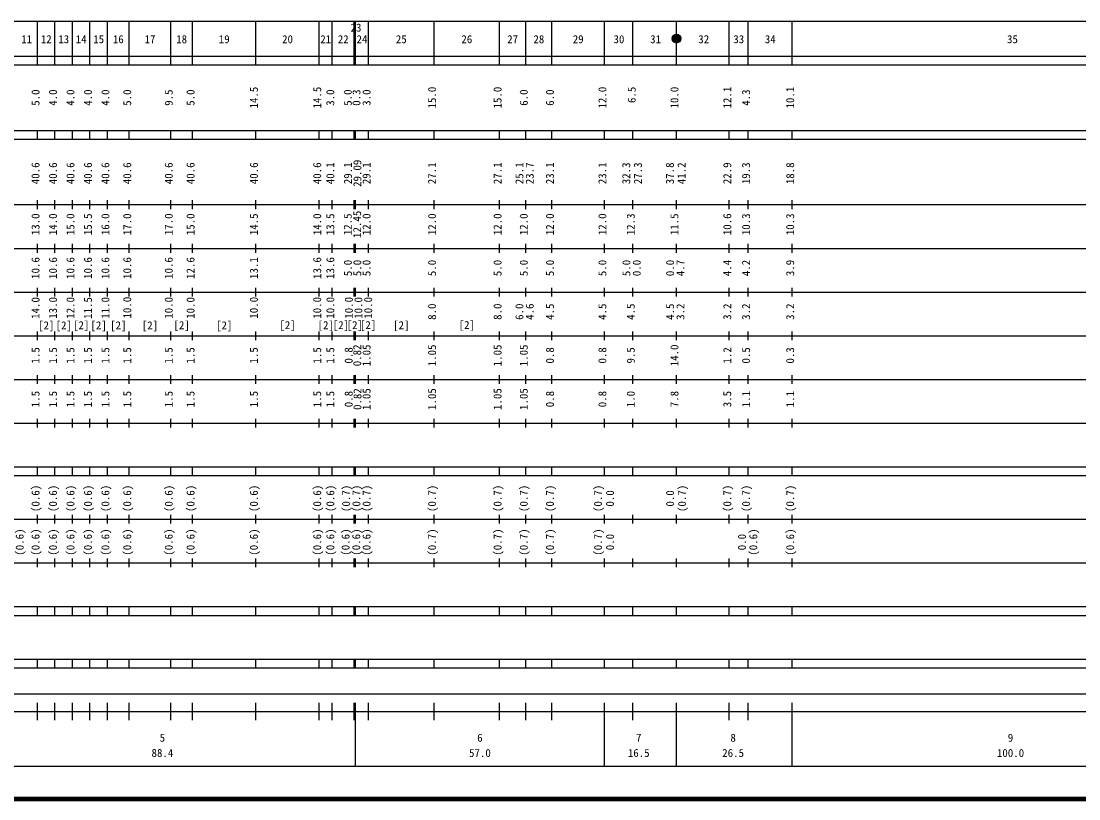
# Model space of a CAD drawing. Units: millimetres on the paper, enlarged 1000 times. Extents: x 40000 to 680000, y 20000 to 380000.
# Drawn here: x 291452 to 533646, y 20000 to 198000 of the extents above; entities that cross this region are included whole.
import ezdxf
from ezdxf.enums import TextEntityAlignment as Align

# ---------------------------------------------------------------- set-up
doc = ezdxf.new("R2010")
doc.units = ezdxf.units.MM
doc.header["$LTSCALE"] = 1000
doc.layers.add('M-TTL', color=2, linetype='Continuous', lineweight=140)
doc.layers.add('M-TTL-BAND', color=7, linetype='Continuous', lineweight=25)
doc.styles.add('ＭＳ ゴシック', font='')
doc.styles.get('ＭＳ ゴシック').set_extended_font_data('MS Gothic')

msp = doc.modelspace()

# ---------------------------------------------------------------- linework, layer by layer
at = {"layer": 'M-TTL'}
msp.add_line((40000, 20000), (680000, 20000), dxfattribs=at)
at = {"layer": 'M-TTL-BAND'}
for p, q in [((68000, 198000), (579000, 198000)), ((295200, 188000), (295200, 198000)), ((299200, 188000), (299200, 198000)), ((303200, 188000), (303200, 198000)), ((307200, 188000), (307200, 198000)), ((311200, 188000), (311200, 198000)), ((316200, 188000), (316200, 198000)), ((325700, 188000), (325700, 198000)), ((330700, 188000), (330700, 198000)), ((345200, 188000), (345200, 198000)), ((359700, 188000), (359700, 198000)), ((362700, 188000), (362700, 198000)), ((367700, 188000), (367700, 198000)), ((368000, 188000), (368000, 198000)), ((371000, 188000), (371000, 198000)), ((386000, 188000), (386000, 198000)), ((401000, 188000), (401000, 198000)), ((407000, 188000), (407000, 198000)), ((413000, 188000), (413000, 198000)), ((425000, 188000), (425000, 198000)), ((431500, 188000), (431500, 198000)), ((441500, 187999), (441500, 197999)), ((453600, 188000), (453600, 198000)), ((457900, 188000), (457900, 198000)), ((468000, 188000), (468000, 198000)), ((40000, 190000), (579000, 190000)), ((40000, 188000), (579000, 188000)), ((40000, 173000), (579000, 173000)), ((295200, 171000), (295200, 173000)), ((299200, 171000), (299200, 173000)), ((303200, 171000), (303200, 173000)), ((307200, 171000), (307200, 173000)), ((311200, 171000), (311200, 173000)), ((316200, 171000), (316200, 173000)), ((325700, 171000), (325700, 173000)), ((330700, 171000), (330700, 173000)), ((345200, 171000), (345200, 173000)), ((359700, 171000), (359700, 173000)), ((362700, 171000), (362700, 173000)), ((367700, 171000), (367700, 173000)), ((368000, 171000), (368000, 173000)), ((371000, 171000), (371000, 173000)), ((386000, 171000), (386000, 173000)), ((401000, 171000), (401000, 173000)), ((407000, 171000), (407000, 173000)), ((413000, 171000), (413000, 173000)), ((425000, 171000), (425000, 173000)), ((431500, 171000), (431500, 173000)), ((441500, 170999), (441500, 172999)), ((453600, 171000), (453600, 173000)), ((457900, 171000), (457900, 173000)), ((468000, 171000), (468000, 173000)), ((40000, 171000), (579000, 171000)), ((40000, 156000), (579000, 156000)), ((295200, 155000), (295200, 157000)), ((299200, 155000), (299200, 157000)), ((303200, 155000), (303200, 157000)), ((307200, 155000), (307200, 157000)), ((311200, 155000), (311200, 157000)), ((316200, 155000), (316200, 157000)), ((325700, 155000), (325700, 157000)), ((330700, 155000), (330700, 157000)), ((345200, 155000), (345200, 157000)), ((359700, 155000), (359700, 157000)), ((362700, 155000), (362700, 157000)), ((367700, 155000), (367700, 157000)), ((368000, 155000), (368000, 157000)), ((371000, 155000), (371000, 157000)), ((386000, 155000), (386000, 157000)), ((401000, 155000), (401000, 157000)), ((407000, 155000), (407000, 157000)), ((413000, 155000), (413000, 157000)), ((425000, 155000), (425000, 157000)), ((431500, 155000), (431500, 157000)), ((441500, 154999), (441500, 156999)), ((453600, 155000), (453600, 157000)), ((457900, 155000), (457900, 157000)), ((468000, 155000), (468000, 157000)), ((46000, 146000), (579000, 146000)), ((295200, 145000), (295200, 147000)), ((299200, 145000), (299200, 147000)), ((303200, 145000), (303200, 147000)), ((307200, 145000), (307200, 147000)), ((311200, 145000), (311200, 147000)), ((316200, 145000), (316200, 147000)), ((325700, 145000), (325700, 147000)), ((330700, 145000), (330700, 147000)), ((345200, 145000), (345200, 147000)), ((359700, 145000), (359700, 147000)), ((362700, 145000), (362700, 147000)), ((367700, 145000), (367700, 147000)), ((368000, 145000), (368000, 147000)), ((371000, 145000), (371000, 147000)), ((386000, 145000), (386000, 147000)), ((401000, 145000), (401000, 147000)), ((407000, 145000), (407000, 147000)), ((413000, 145000), (413000, 147000)), ((425000, 145000), (425000, 147000)), ((431500, 145000), (431500, 147000)), ((441500, 144999), (441500, 146999)), ((453600, 145000), (453600, 147000)), ((457900, 145000), (457900, 147000)), ((468000, 145000), (468000, 147000)), ((52000, 136000), (579000, 136000)), ((295200, 135000), (295200, 137000)), ((299200, 135000), (299200, 137000)), ((303200, 135000), (303200, 137000)), ((307200, 135000), (307200, 137000)), ((311200, 135000), (311200, 137000)), ((316200, 135000), (316200, 137000)), ((325700, 135000), (325700, 137000)), ((330700, 135000), (330700, 137000)), ((345200, 135000), (345200, 137000)), ((359700, 135000), (359700, 137000)), ((362700, 135000), (362700, 137000)), ((367700, 135000), (367700, 137000)), ((368000, 135000), (368000, 137000)), ((371000, 135000), (371000, 137000)), ((386000, 135000), (386000, 137000)), ((401000, 135000), (401000, 137000)), ((407000, 135000), (407000, 137000)), ((413000, 135000), (413000, 137000)), ((425000, 135000), (425000, 137000)), ((431500, 135000), (431500, 137000)), ((441500, 134999), (441500, 136999)), ((453600, 135000), (453600, 137000)), ((457900, 135000), (457900, 137000)), ((468000, 135000), (468000, 137000)), ((46000, 126000), (579000, 126000)), ((295200, 125000), (295200, 127000)), ((299200, 125000), (299200, 127000)), ((303200, 125000), (303200, 127000)), ((307200, 125000), (307200, 127000)), ((311200, 125000), (311200, 127000)), ((316200, 125000), (316200, 127000)), ((325700, 125000), (325700, 127000)), ((330700, 125000), (330700, 127000)), ((345200, 125000), (345200, 127000)), ((359700, 125000), (359700, 127000)), ((362700, 125000), (362700, 127000)), ((367700, 125000), (367700, 127000)), ((368000, 125000), (368000, 127000)), ((371000, 125000), (371000, 127000)), ((386000, 125000), (386000, 127000)), ((401000, 125000), (401000, 127000)), ((407000, 125000), (407000, 127000)), ((413000, 125000), (413000, 127000)), ((425000, 125000), (425000, 127000)), ((431500, 125000), (431500, 127000)), ((441500, 124999), (441500, 126999)), ((453600, 125000), (453600, 127000)), ((457900, 125000), (457900, 127000)), ((468000, 125000), (468000, 127000)), ((295200, 115000), (295200, 117000)), ((299200, 115000), (299200, 117000)), ((303200, 115000), (303200, 117000)), ((307200, 115000), (307200, 117000)), ((311200, 115000), (311200, 117000)), ((316200, 115000), (316200, 117000)), ((325700, 115000), (325700, 117000)), ((330700, 115000), (330700, 117000)), ((345200, 115000), (345200, 117000)), ((359700, 115000), (359700, 117000)), ((362700, 115000), (362700, 117000)), ((367700, 115000), (367700, 117000)), ((368000, 115000), (368000, 117000)), ((371000, 115000), (371000, 117000)), ((386000, 115000), (386000, 117000)), ((401000, 115000), (401000, 117000)), ((407000, 115000), (407000, 117000)), ((413000, 115000), (413000, 117000)), ((425000, 115000), (425000, 117000)), ((431500, 115000), (431500, 117000)), ((441500, 114999), (441500, 116999)), ((453600, 115000), (453600, 117000)), ((457900, 115000), (457900, 117000)), ((468000, 115000), (468000, 117000)), ((52000, 116000), (579000, 116000)), ((295200, 105000), (295200, 107000)), ((299200, 105000), (299200, 107000)), ((303200, 105000), (303200, 107000)), ((307200, 105000), (307200, 107000)), ((311200, 105000), (311200, 107000)), ((316200, 105000), (316200, 107000)), ((325700, 105000), (325700, 107000)), ((330700, 105000), (330700, 107000)), ((345200, 105000), (345200, 107000)), ((359700, 105000), (359700, 107000)), ((362700, 105000), (362700, 107000)), ((367700, 105000), (367700, 107000)), ((368000, 105000), (368000, 107000)), ((371000, 105000), (371000, 107000)), ((386000, 105000), (386000, 107000)), ((401000, 105000), (401000, 107000)), ((407000, 105000), (407000, 107000)), ((413000, 105000), (413000, 107000)), ((425000, 105000), (425000, 107000)), ((431500, 105000), (431500, 107000)), ((441500, 104999), (441500, 106999)), ((453600, 105000), (453600, 107000)), ((457900, 105000), (457900, 107000)), ((468000, 105000), (468000, 107000)), ((46000, 106000), (579000, 106000)), ((40000, 96000), (579000, 96000)), ((295200, 94000), (295200, 96000)), ((299200, 94000), (299200, 96000)), ((303200, 94000), (303200, 96000)), ((307200, 94000), (307200, 96000)), ((311200, 94000), (311200, 96000)), ((316200, 94000), (316200, 96000)), ((325700, 94000), (325700, 96000)), ((330700, 94000), (330700, 96000)), ((345200, 94000), (345200, 96000)), ((359700, 94000), (359700, 96000)), ((362700, 94000), (362700, 96000)), ((367700, 94000), (367700, 96000)), ((368000, 94000), (368000, 96000)), ((371000, 94000), (371000, 96000)), ((386000, 94000), (386000, 96000)), ((401000, 94000), (401000, 96000)), ((407000, 94000), (407000, 96000)), ((413000, 94000), (413000, 96000)), ((425000, 94000), (425000, 96000)), ((431500, 94000), (431500, 96000)), ((441500, 93999), (441500, 95999)), ((453600, 94000), (453600, 96000)), ((457900, 94000), (457900, 96000)), ((468000, 94000), (468000, 96000)), ((40000, 94000), (579000, 94000)), ((295200, 83000), (295200, 85000)), ((299200, 83000), (299200, 85000)), ((303200, 83000), (303200, 85000)), ((307200, 83000), (307200, 85000)), ((311200, 83000), (311200, 85000)), ((316200, 83000), (316200, 85000)), ((325700, 83000), (325700, 85000)), ((330700, 83000), (330700, 85000)), ((345200, 83000), (345200, 85000)), ((359700, 83000), (359700, 85000)), ((362700, 83000), (362700, 85000)), ((367700, 83000), (367700, 85000)), ((368000, 83000), (368000, 85000)), ((371000, 83000), (371000, 85000)), ((386000, 83000), (386000, 85000)), ((401000, 83000), (401000, 85000)), ((407000, 83000), (407000, 85000)), ((413000, 83000), (413000, 85000)), ((425000, 83000), (425000, 85000)), ((431500, 83000), (431500, 85000)), ((441500, 82999), (441500, 84999)), ((453600, 83000), (453600, 85000)), ((457900, 83000), (457900, 85000)), ((468000, 83000), (468000, 85000)), ((49000, 84000), (579000, 84000)), ((40000, 74000), (579000, 74000)), ((295200, 73000), (295200, 75000)), ((299200, 73000), (299200, 75000)), ((303200, 73000), (303200, 75000)), ((307200, 73000), (307200, 75000)), ((311200, 73000), (311200, 75000)), ((316200, 73000), (316200, 75000)), ((325700, 73000), (325700, 75000)), ((330700, 73000), (330700, 75000)), ((345200, 73000), (345200, 75000)), ((359700, 73000), (359700, 75000)), ((362700, 73000), (362700, 75000)), ((367700, 73000), (367700, 75000)), ((368000, 73000), (368000, 75000)), ((371000, 73000), (371000, 75000)), ((386000, 73000), (386000, 75000)), ((401000, 73000), (401000, 75000)), ((407000, 73000), (407000, 75000)), ((413000, 73000), (413000, 75000)), ((425000, 73000), (425000, 75000)), ((431500, 73000), (431500, 75000)), ((441500, 72999), (441500, 74999)), ((453600, 73000), (453600, 75000)), ((457900, 73000), (457900, 75000)), ((468000, 73000), (468000, 75000)), ((40000, 64000), (579000, 64000)), ((295200, 62000), (295200, 64000)), ((299200, 62000), (299200, 64000)), ((303200, 62000), (303200, 64000)), ((307200, 62000), (307200, 64000)), ((311200, 62000), (311200, 64000)), ((316200, 62000), (316200, 64000)), ((325700, 62000), (325700, 64000)), ((330700, 62000), (330700, 64000)), ((345200, 62000), (345200, 64000)), ((359700, 62000), (359700, 64000)), ((362700, 62000), (362700, 64000)), ((367700, 62000), (367700, 64000)), ((368000, 62000), (368000, 64000)), ((371000, 62000), (371000, 64000)), ((386000, 62000), (386000, 64000)), ((401000, 62000), (401000, 64000)), ((407000, 62000), (407000, 64000)), ((413000, 62000), (413000, 64000)), ((425000, 62000), (425000, 64000)), ((431500, 62000), (431500, 64000)), ((441500, 61999), (441500, 63999)), ((453600, 62000), (453600, 64000)), ((457900, 62000), (457900, 64000)), ((468000, 62000), (468000, 64000)), ((40000, 62000), (579000, 62000)), ((40000, 52000), (579000, 52000)), ((295200, 50000), (295200, 52000)), ((299200, 50000), (299200, 52000)), ((303200, 50000), (303200, 52000)), ((307200, 50000), (307200, 52000)), ((311200, 50000), (311200, 52000)), ((316200, 50000), (316200, 52000)), ((325700, 50000), (325700, 52000)), ((330700, 50000), (330700, 52000)), ((345200, 50000), (345200, 52000)), ((359700, 50000), (359700, 52000)), ((362700, 50000), (362700, 52000)), ((367700, 50000), (367700, 52000)), ((368000, 50000), (368000, 52000)), ((371000, 50000), (371000, 52000)), ((386000, 50000), (386000, 52000)), ((401000, 50000), (401000, 52000)), ((407000, 50000), (407000, 52000)), ((413000, 50000), (413000, 52000)), ((425000, 50000), (425000, 52000)), ((431500, 50000), (431500, 52000)), ((441500, 49999), (441500, 51999)), ((453600, 50000), (453600, 52000)), ((457900, 50000), (457900, 52000)), ((468000, 50000), (468000, 52000)), ((40000, 50000), (579000, 50000)), ((71000, 44000), (565266, 44000)), ((295200, 38000), (295200, 42000)), ((299200, 38000), (299200, 42000)), ((303200, 38000), (303200, 42000)), ((307200, 38000), (307200, 42000)), ((311200, 38000), (311200, 42000)), ((316200, 38000), (316200, 42000)), ((325700, 38000), (325700, 42000)), ((330700, 38000), (330700, 42000)), ((345200, 38000), (345200, 42000)), ((359700, 38000), (359700, 42000)), ((362700, 38000), (362700, 42000)), ((367700, 38000), (367700, 42000)), ((368000, 27500), (368000, 42000)), ((371000, 38000), (371000, 42000)), ((386000, 38000), (386000, 42000)), ((401000, 38000), (401000, 42000)), ((407000, 38000), (407000, 42000)), ((413000, 38000), (413000, 42000)), ((425000, 27500), (425000, 42000)), ((431500, 38000), (431500, 42000)), ((441500, 27500), (441500, 41999)), ((453600, 38000), (453600, 42000)), ((457900, 38000), (457900, 42000)), ((468000, 27500), (468000, 42000)), ((40000, 40000), (579000, 40000)), ((68000, 27500), (579000, 27500))]:
    msp.add_line(p, q, dxfattribs=at)
for radius in [1000, 900, 800, 700, 600, 500, 400, 300, 200, 100]:
    msp.add_circle((441500, 194000), radius, dxfattribs=at)

# ---------------------------------------------------------------- texts
at = {"layer": 'M-TTL-BAND', "style": 'ＭＳ ゴシック'}
for s, p in [('23', (368125, 195057)), ('11', (292700, 192405)), ('12', (297200, 192405)), ('13', (301200, 192405)), ('14', (305200, 192405)), ('15', (309200, 192405)), ('16', (313700, 192405)), ('17', (320950, 192405)), ('18', (328200, 192405)), ('19', (337950, 192405)), ('20', (352450, 192405)), ('21', (361200, 192405)), ('22', (365200, 192405)), ('24', (369500, 192405)), ('25', (378500, 192405)), ('26', (393500, 192405)), ('27', (404000, 192405)), ('28', (410000, 192405)), ('29', (419000, 192405)), ('30', (428336, 192405)), ('31', (436727, 192405)), ('32', (447747, 192405)), ('33', (455769, 192405)), ('34', (462981, 192405)), ('35', (518447, 192405)), ('[2]', (297200, 126913)), ('[2]', (301200, 126913)), ('[2]', (305200, 126946)), ('[2]', (309200, 126913)), ('[2]', (313700, 126913)), ('[2]', (320950, 126913)), ('[2]', (328200, 126946)), ('[2]', (337950, 126913)), ('[2]', (352450, 126967)), ('[2]', (361200, 126943)), ('[2]', (364678, 126970)), ('[2]', (367850, 126965)), ('[2]', (370895, 126991)), ('[2]', (378500, 126941)), ('[2]', (393500, 126998)), ('5', (323800, 32523)), ('6', (396500, 32523)), ('7', (432868, 32523)), ('8', (454478, 32523)), ('9', (518000, 32520)), ('88.4', (323800, 29033)), ('57.0', (396500, 29033)), ('16.5', (432868, 29033)), ('26.5', (454478, 29033)), ('100.0', (518000, 29030))]:
    msp.add_text(s, height=1833, dxfattribs=at).set_placement(p, align=Align.BOTTOM_CENTER)
for s, p in [('5.0', (296200, 180500)), ('4.0', (300200, 180500)), ('4.0', (304200, 180500)), ('4.0', (308200, 180500)), ('4.0', (312200, 180500)), ('5.0', (317200, 180500)), ('9.5', (326700, 180500)), ('5.0', (331700, 180500)), ('14.5', (346200, 180500)), ('14.5', (360700, 180500)), ('3.0', (363700, 180500)), ('5.0', (367698, 180500)), ('0.3', (369684, 180500)), ('3.0', (372000, 180500)), ('15.0', (387000, 180500)), ('15.0', (402000, 180500)), ('6.0', (408000, 180500)), ('6.0', (414000, 180500)), ('12.0', (426000, 180500)), ('10.0', (442500, 180499)), ('12.1', (454600, 180500)), ('4.3', (458900, 180500)), ('10.1', (469000, 180500)), ('40.6', (296200, 163174)), ('40.6', (300200, 163174)), ('40.6', (304200, 163174)), ('40.6', (308200, 163174)), ('40.6', (312200, 163174)), ('40.6', (317200, 163174)), ('40.6', (326700, 163174)), ('40.6', (331700, 163174)), ('40.6', (346200, 163174)), ('40.6', (360700, 163174)), ('40.1', (363700, 163174)), ('29.1', (367742, 163174)), ('29.09', (369893, 163174)), ('29.1', (372000, 163174)), ('27.1', (387000, 163174)), ('27.1', (402000, 163174)), ('25.1', (407000, 163174)), ('23.7', (409370, 163174)), ('23.1', (414000, 163174)), ('23.1', (426000, 163174)), ('32.3', (431458, 163173)), ('27.3', (434140, 163173)), ('37.8', (441458, 163173)), ('41.2', (444140, 163173)), ('22.9', (454600, 163174)), ('19.3', (458900, 163174)), ('18.8', (469000, 163174)), ('13.0', (296200, 151500)), ('14.0', (300200, 151500)), ('15.0', (304200, 151500)), ('15.5', (308200, 151500)), ('16.0', (312200, 151500)), ('17.0', (317200, 151500)), ('17.0', (326700, 151500)), ('15.0', (331700, 151500)), ('14.5', (346200, 151500)), ('14.0', (360700, 151500)), ('13.5', (363700, 151500)), ('12.5', (367692, 151500)), ('12.45', (369843, 151500)), ('12.0', (372000, 151500)), ('12.0', (387000, 151500)), ('12.0', (402000, 151500)), ('12.0', (408000, 151500)), ('12.0', (414000, 151500)), ('12.0', (426000, 151500)), ('12.3', (432500, 151500)), ('11.5', (442500, 151499)), ('10.6', (454600, 151500)), ('10.3', (458900, 151500)), ('10.3', (469000, 151500)), ('10.6', (296200, 141500)), ('10.6', (300200, 141500)), ('10.6', (304200, 141500)), ('10.6', (308200, 141500)), ('10.6', (312200, 141500)), ('10.6', (317200, 141500)), ('10.6', (326700, 141500)), ('12.6', (331700, 141500)), ('13.1', (346200, 141500)), ('13.6', (360700, 141500)), ('13.6', (363700, 141500)), ('5.0', (367729, 141500)), ('5.0', (369880, 141500)), ('5.0', (372000, 141500)), ('5.0', (387000, 141500)), ('5.0', (402000, 141500)), ('5.0', (408000, 141500)), ('5.0', (414000, 141500)), ('5.0', (426000, 141500)), ('5.0', (431500, 141500)), ('0.0', (433870, 141500)), ('0.0', (441500, 141500)), ('4.7', (443870, 141500)), ('4.4', (454600, 141500)), ('4.2', (458900, 141500)), ('3.9', (469000, 141500)), ('14.0', (296200, 132347)), ('13.0', (300200, 132374)), ('12.0', (304200, 132374)), ('11.5', (308200, 132347)), ('11.0', (312200, 132374)), ('10.0', (317200, 132427)), ('10.0', (326700, 132382)), ('10.0', (331700, 132356)), ('10.0', (346200, 132399)), ('10.0', (360700, 132382)), ('10.0', (363700, 132382)), ('10.0', (367941, 132380)), ('10.0', (370132, 132354)), ('10.0', (372376, 132380)), ('8.0', (387000, 131500)), ('8.0', (402000, 131500)), ('6.0', (407000, 131500)), ('4.6', (409370, 131500)), ('4.5', (414000, 131500)), ('4.5', (426000, 131500)), ('4.5', (432500, 131500)), ('4.5', (441500, 131500)), ('3.2', (443870, 131500)), ('3.2', (454600, 131500)), ('3.2', (458900, 131500)), ('3.2', (469000, 131500)), ('0.82', (369859, 121500)), ('1.05', (372000, 121500)), ('1.05', (387000, 121500)), ('1.05', (402000, 121500)), ('1.05', (408000, 121500)), ('14.0', (442500, 121499)), ('1.5', (296200, 121500)), ('1.5', (300200, 121500)), ('1.5', (304200, 121500)), ('1.5', (308200, 121500)), ('1.5', (312200, 121500)), ('1.5', (317200, 121500)), ('1.5', (326700, 121500)), ('1.5', (331700, 121500)), ('1.5', (346200, 121500)), ('1.5', (360700, 121500)), ('1.5', (363700, 121500)), ('0.8', (367900, 121500)), ('0.8', (414000, 121500)), ('0.8', (426000, 121500)), ('9.5', (432500, 121500)), ('1.2', (454600, 121500)), ('0.5', (458900, 121500)), ('0.3', (469000, 121500)), ('0.82', (369915, 111500)), ('1.05', (372000, 111500)), ('1.05', (387000, 111500)), ('1.05', (402000, 111500)), ('1.05', (408000, 111500)), ('1.5', (296200, 111500)), ('1.5', (300200, 111500)), ('1.5', (304200, 111500)), ('1.5', (308200, 111500)), ('1.5', (312200, 111500)), ('1.5', (317200, 111500)), ('1.5', (326700, 111500)), ('1.5', (331700, 111500)), ('1.5', (346200, 111500)), ('1.5', (360700, 111500)), ('1.5', (363700, 111500)), ('0.8', (367903, 111500)), ('0.8', (414000, 111500)), ('0.8', (426000, 111500)), ('1.0', (432500, 111500)), ('7.8', (442500, 111499)), ('3.5', (454600, 111500)), ('1.1', (458900, 111500)), ('1.1', (469000, 111500)), ('(0.6)', (296200, 88764)), ('(0.6)', (300200, 88764)), ('(0.6)', (304200, 88764)), ('(0.6)', (308200, 88764)), ('(0.6)', (312200, 88764)), ('(0.6)', (317200, 88764)), ('(0.6)', (326700, 88764)), ('(0.6)', (331700, 88764)), ('(0.6)', (346200, 88764)), ('(0.6)', (360700, 88764)), ('(0.6)', (363700, 88764)), ('(0.7)', (367317, 88764)), ('(0.7)', (369667, 88764)), ('(0.7)', (372000, 88764)), ('(0.7)', (387000, 88764)), ('(0.7)', (402000, 88764)), ('(0.7)', (408000, 88764)), ('(0.7)', (414000, 88764)), ('(0.7)', (425000, 88764)), ('0.0', (427746, 88764)), ('0.0', (441500, 88764)), ('(0.7)', (444246, 88764)), ('(0.7)', (454600, 88764)), ('(0.7)', (458900, 88764)), ('(0.7)', (469000, 88764)), ('(0.6)', (292570, 78764)), ('(0.6)', (296200, 78764)), ('(0.6)', (300200, 78764)), ('(0.6)', (304200, 78764)), ('(0.6)', (308200, 78764)), ('(0.6)', (312200, 78764)), ('(0.6)', (317200, 78764)), ('(0.6)', (326700, 78764)), ('(0.6)', (331700, 78764)), ('(0.6)', (346200, 78764)), ('(0.6)', (360700, 78764)), ('(0.6)', (363700, 78764)), ('(0.6)', (367191, 78764)), ('(0.6)', (369632, 78764)), ('(0.6)', (372000, 78764)), ('(0.7)', (387000, 78764)), ('(0.7)', (402000, 78764)), ('(0.7)', (408000, 78764)), ('(0.7)', (414000, 78764)), ('(0.7)', (425000, 78764)), ('0.0', (427746, 78764)), ('0.0', (457954, 78764)), ('(0.6)', (460553, 78764)), ('(0.6)', (469000, 78764))]:
    msp.add_text(s, height=1833, rotation=90, dxfattribs=at).set_placement(p, align=Align.BOTTOM_CENTER)
msp.add_text('6.5', height=1833, rotation=90, dxfattribs=at).set_placement((431250, 183000), align=Align.MIDDLE_RIGHT)

doc.saveas('drawing.dxf')
